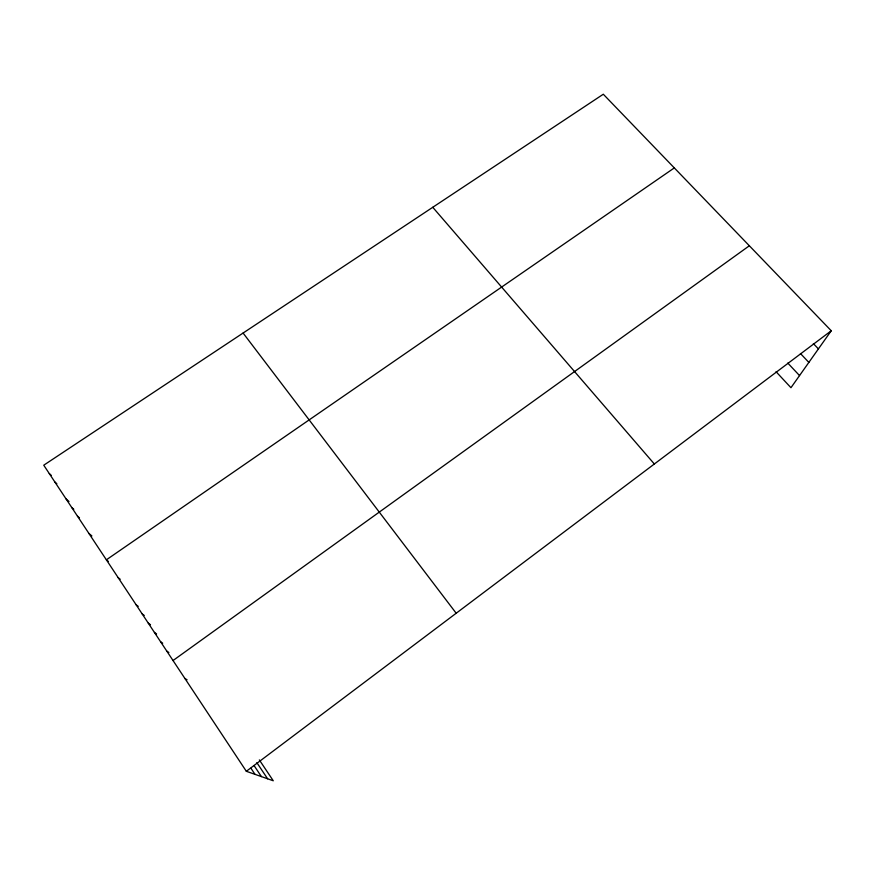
<?xml version="1.0" encoding="UTF-8"?>
<svg xmlns="http://www.w3.org/2000/svg" width="875" height="875" viewBox="0 0 875 875"><rect width="100%" height="100%" fill="white"/><g stroke="black" fill="none" stroke-linecap="round" stroke-linejoin="round"><path stroke-width="1.31" d="M259.339 759.927L273.262 780.773L246.334 771.291L43.75 465.205L603.302 94.227L831.25 330.761L790.956 387.702L776.059 371.711M246.334 771.291L831.25 330.761M173.031 660.537L749.339 245.777M674.308 167.913L106.378 559.825L108.423 561.477M184.909 678.486L187.064 679.788M166.786 651.109L168.864 652.487M160.595 641.747L162.706 643.18M154.427 632.428L156.57 633.927M148.302 623.175L150.489 624.728M142.209 613.966L144.244 615.442M136.15 604.811L138.217 606.342M118.18 577.675L120.181 579.228M88.911 533.444L91.886 535.938M77.438 516.097L79.461 517.836M71.739 507.5L73.795 509.283M66.084 498.947L68.994 501.495M54.852 481.983L56.842 483.755M49.284 473.572L51.297 475.377M813.367 343.602L818.42 348.895M800.461 353.533L808.85 362.403M787.795 363.07L799.531 375.583M432.764 207.288L654.347 464.002M243.097 333.047L456.192 613.244M256.856 762.661L267.597 778.772M254.023 765.505L261.395 776.595M250.95 768.239L254.997 774.342"/></g></svg>
